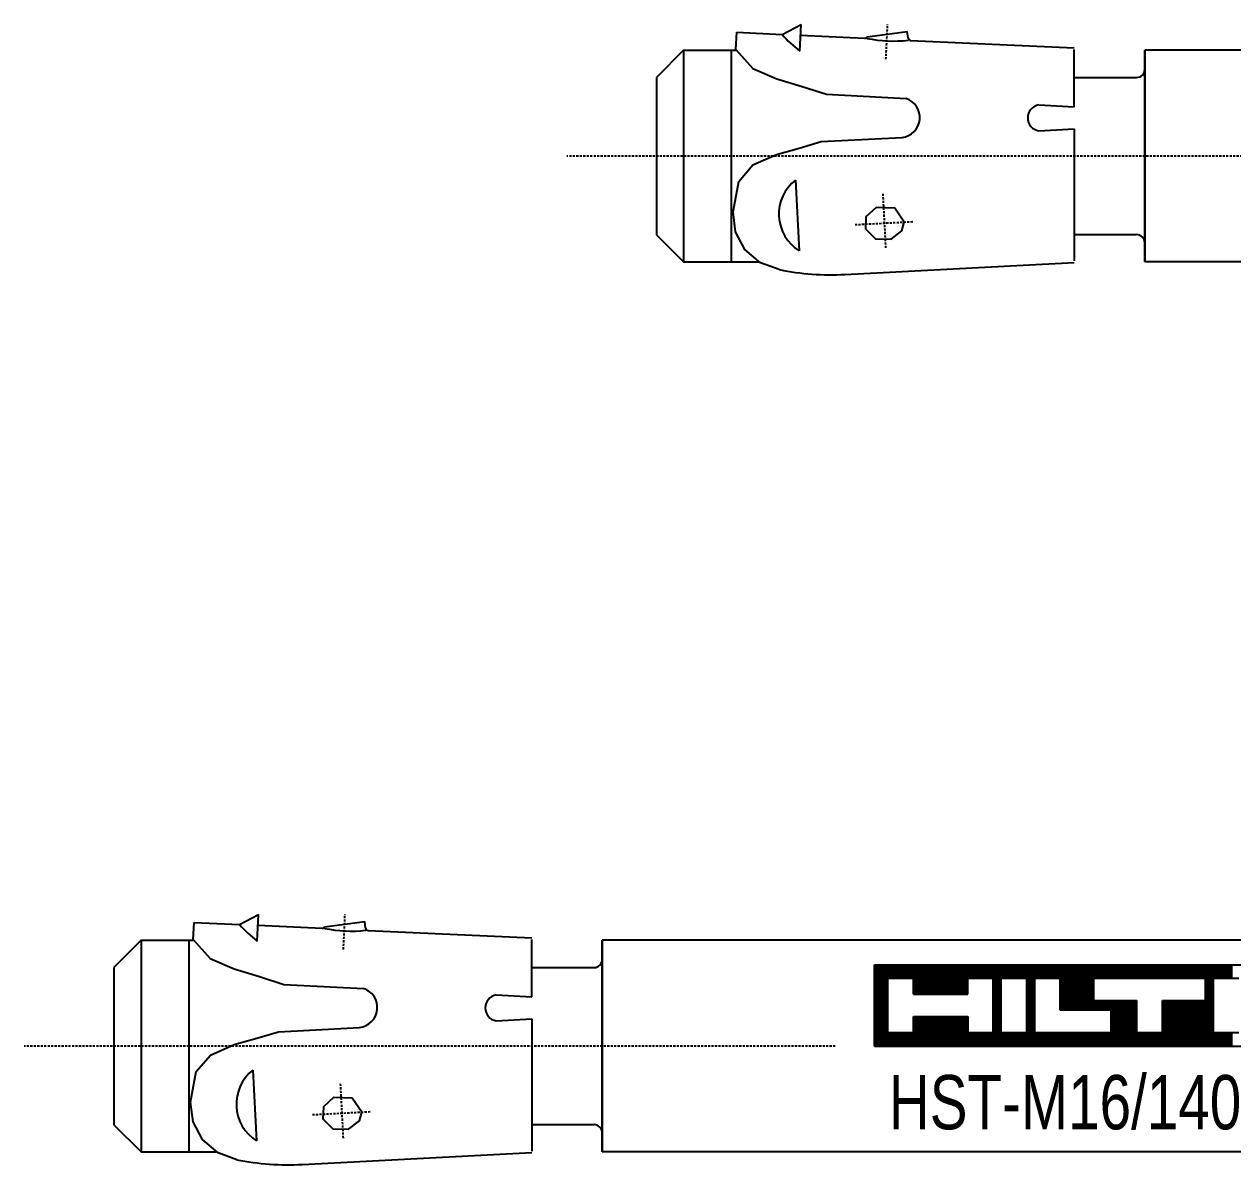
# Model space of a CAD drawing. Header units: millimetres. Extents: x 296 to 4896, y 152 to 3333.
# Drawn here: x 3483.7 to 3572.8, y 967.3 to 1051.4 of the extents above; entities that cross this region are included whole.
import ezdxf
from ezdxf.enums import TextEntityAlignment as Align

# ---------------------------------------------------------------- set-up
doc = ezdxf.new("R2010")
doc.units = ezdxf.units.MM
doc.linetypes.add('DASHED', pattern=[0.25, 0.15625, -0.09375])
for name, color, linetype in [('1', 1, 'DASHED'), ('10', 1, 'Continuous'), ('2', 3, 'Continuous'), ('3', 4, 'Continuous')]:
    doc.layers.add(name, color=color, linetype=linetype)
doc.styles.get("Standard").update_dxf_attribs({"font": 'arial.ttf'})

# ---------------------------------------------------------------- blocks, each defined once
blk = doc.blocks.new('HST-M16-100')
at = {"layer": '1'}
for p, q in [((-198.08, 7.129), (-197.96, 9.719)), ((-161.819, 0), (-221.621, 0)), ((-198.316, -2.782), (-198.102, -6.876)), ((-200.361, -5.054), (-196.101, -4.831))]:
    blk.add_line(p, q, dxfattribs=at)
at = {"layer": '1', "linetype": 'Continuous'}
blk.add_arc((-197.502, 18.399), 9.922, 258.4927, 276.20763, dxfattribs=at)
at = {"layer": '2'}
for p, q in [((-209.151, 7.853), (-209.085, 9.121)), ((-209.085, 9.121), (-205.739, 8.966)), ((-205.739, 8.966), (-204.345, 9.687)), ((-204.435, 7.742), (-204.345, 9.687)), ((-199.476, 8.795), (-196.512, 9.178)), ((-196.45, 8.699), (-196.512, 9.178)), ((-204.381, 8.903), (-199.661, 8.685)), ((-196.265, 8.528), (-184.196, 7.969)), ((-213, 7.799), (-215, 5.799)), ((-213, 7.799), (-209.116, 7.799)), ((-213, 7.799), (-213, -7.799)), ((-209.465, -7.799), (-209.465, 7.799)), ((-184.196, 3.63), (-184.196, 7.848)), ((-179, -7.8), (-179, 7.8)), ((-179, 7.8), (-179, -7.8)), ((-22, 7.8), (-179, 7.8)), ((-215, 5.799), (-215, -5.799)), ((-184.196, 5.791), (-179.598, 5.791)), ((-202.469, 4.551), (-196.602, 4.244)), ((-186.809, 3.767), (-184.196, 3.63)), ((-186.809, 1.86), (-184.196, 1.997)), ((-184.196, 1.997), (-184.196, -7.733)), ((-202.858, 1.063), (-196.896, 1.376)), ((-204.755, -1.766), (-204.481, -6.985)), ((-215, -5.799), (-213, -7.799)), ((-184.196, -5.791), (-179.598, -5.791)), ((-213, -7.799), (-207.435, -7.799)), ((-201.103, -8.724), (-184.196, -7.838)), ((-22, -7.8), (-179, -7.8))]:
    blk.add_line(p, q, dxfattribs=at)
for points in [[(-209.151, 7.853), (-207.902, 6.465), (-206.134, 5.69), (-204.264, 5.121), (-202.469, 4.551)], [(-209.347, -4.121), (-208.933, -1.868), (-207.895, -0.658), (-206.143, 0.125), (-204.475, 0.584), (-202.858, 1.063)], [(-205.944, -8.373), (-207.326, -7.864), (-208.479, -6.895), (-209.166, -5.59), (-209.347, -4.121)]]:
    blk.add_lwpolyline(points, dxfattribs=at)
blk.add_lwpolyline([(-196.737, -4.864), (-197.438, -3.845), (-198.805, -3.788), (-199.56, -4.473), (-199.593, -5.37), (-198.852, -6.091), (-197.707, -6.132), (-196.905, -5.518)], close=True, dxfattribs=at)
for centre, radius, start, end in [((-199.75, 14.038), 7.848, 220.26306, 233.35074), ((-199.652, 8.881), 0.196, 267.35017, 334.09014), ((-196.256, 8.724), 0.196, 187.35017, 267.35017), ((-179.598, 6.389), 0.598, 270, 0), ((-197.054, 2.841), 1.474, 276.12525, 72.14817), ((-186.665, 2.814), 0.965, 98.59794, 261.40206), ((-202.789, -4.28), 3.191, 128.03305, 237.96695), ((-179.598, -6.389), 0.598, 0, 90), ((-202.123, 10.749), 19.5, 258.70072, 272.99999)]:
    blk.add_arc(centre, radius, start, end, dxfattribs=at)
blk = doc.blocks.new('HST-M16-140')
at = {"layer": '1'}
for p, q in [((-238.08, 7.129), (-237.96, 9.719)), ((-201.819, 0), (-261.621, 0)), ((-238.316, -2.782), (-238.102, -6.876)), ((-240.361, -5.054), (-236.101, -4.831))]:
    blk.add_line(p, q, dxfattribs=at)
at = {"layer": '1', "linetype": 'Continuous'}
blk.add_arc((-237.502, 18.399), 9.922, 258.4927, 276.20763, dxfattribs=at)
at = {"layer": '10'}
for p, q in [((-198.937, 0), (-198.937, 6)), ((-198.937, 6), (-171.055, 6)), ((-198.883, 6), (-198.883, 0)), ((-198.783, 0), (-198.783, 6)), ((-198.683, 6), (-198.683, 0)), ((-198.583, 0), (-198.583, 6)), ((-198.483, 6), (-198.483, 0)), ((-198.383, 0), (-198.383, 6)), ((-198.283, 6), (-198.283, 0)), ((-198.183, 0), (-198.183, 6)), ((-198.083, 6), (-198.083, 0)), ((-197.983, 0), (-197.983, 6)), ((-197.883, 6), (-197.883, 5)), ((-197.783, 5), (-197.783, 6)), ((-197.683, 6), (-197.683, 5)), ((-197.583, 5), (-197.583, 6)), ((-197.483, 6), (-197.483, 5)), ((-197.383, 5), (-197.383, 6)), ((-197.283, 6), (-197.283, 5)), ((-197.183, 5), (-197.183, 6)), ((-197.083, 6), (-197.083, 5)), ((-196.983, 5), (-196.983, 6)), ((-196.883, 6), (-196.883, 5)), ((-196.783, 5), (-196.783, 6)), ((-196.683, 6), (-196.683, 5)), ((-196.583, 5), (-196.583, 6)), ((-196.483, 6), (-196.483, 5)), ((-196.383, 5), (-196.383, 6)), ((-196.283, 6), (-196.283, 5)), ((-196.183, 5), (-196.183, 6)), ((-196.083, 6), (-196.083, 5)), ((-195.983, 3.824), (-195.983, 6)), ((-195.883, 6), (-195.883, 3.824)), ((-195.783, 3.824), (-195.783, 6)), ((-195.683, 6), (-195.683, 3.824)), ((-195.583, 3.824), (-195.583, 6)), ((-195.483, 6), (-195.483, 3.824)), ((-195.383, 3.824), (-195.383, 6)), ((-195.283, 6), (-195.283, 3.824)), ((-195.183, 3.824), (-195.183, 6)), ((-195.083, 6), (-195.083, 3.824)), ((-194.983, 3.824), (-194.983, 6)), ((-194.883, 6), (-194.883, 3.824)), ((-194.783, 3.824), (-194.783, 6)), ((-194.683, 6), (-194.683, 3.824)), ((-194.583, 3.824), (-194.583, 6)), ((-194.483, 6), (-194.483, 3.824)), ((-194.383, 3.824), (-194.383, 6)), ((-194.283, 6), (-194.283, 3.824)), ((-194.183, 3.824), (-194.183, 6)), ((-194.083, 6), (-194.083, 3.824)), ((-193.983, 3.824), (-193.983, 6)), ((-193.883, 6), (-193.883, 3.824)), ((-193.783, 3.824), (-193.783, 6)), ((-193.683, 6), (-193.683, 3.824)), ((-193.583, 3.824), (-193.583, 6)), ((-193.483, 6), (-193.483, 3.824)), ((-193.383, 3.824), (-193.383, 6)), ((-193.283, 6), (-193.283, 3.824)), ((-193.183, 3.824), (-193.183, 6)), ((-193.083, 6), (-193.083, 3.824)), ((-192.983, 3.824), (-192.983, 6)), ((-192.883, 6), (-192.883, 3.824)), ((-192.783, 3.824), (-192.783, 6)), ((-192.683, 6), (-192.683, 3.824)), ((-192.583, 3.824), (-192.583, 6)), ((-192.483, 6), (-192.483, 3.824)), ((-192.383, 3.824), (-192.383, 6)), ((-192.283, 6), (-192.283, 3.824)), ((-192.183, 3.824), (-192.183, 6)), ((-192.083, 6), (-192.083, 3.824)), ((-191.983, 5), (-191.983, 6)), ((-191.883, 6), (-191.883, 5)), ((-191.783, 5), (-191.783, 6)), ((-191.683, 6), (-191.683, 5)), ((-191.583, 5), (-191.583, 6)), ((-191.483, 6), (-191.483, 5)), ((-191.383, 5), (-191.383, 6)), ((-191.283, 6), (-191.283, 5)), ((-191.183, 5), (-191.183, 6)), ((-191.083, 6), (-191.083, 5)), ((-190.983, 5), (-190.983, 6)), ((-190.883, 6), (-190.883, 5)), ((-190.783, 5), (-190.783, 6)), ((-190.683, 6), (-190.683, 5)), ((-190.583, 5), (-190.583, 6)), ((-190.483, 6), (-190.483, 5)), ((-190.383, 5), (-190.383, 6)), ((-190.283, 6), (-190.283, 5)), ((-190.183, 5), (-190.183, 6)), ((-190.083, 6), (-190.083, 0)), ((-189.983, 0), (-189.983, 6)), ((-189.883, 6), (-189.883, 0)), ((-189.783, 0), (-189.783, 6)), ((-189.683, 6), (-189.683, 0)), ((-189.583, 5), (-189.583, 6)), ((-189.483, 6), (-189.483, 5)), ((-189.383, 5), (-189.383, 6)), ((-189.283, 6), (-189.283, 5)), ((-189.183, 5), (-189.183, 6)), ((-189.083, 6), (-189.083, 5)), ((-188.983, 5), (-188.983, 6)), ((-188.883, 6), (-188.883, 5)), ((-188.783, 5), (-188.783, 6)), ((-188.683, 6), (-188.683, 5)), ((-188.583, 5), (-188.583, 6)), ((-188.483, 6), (-188.483, 5)), ((-188.383, 5), (-188.383, 6)), ((-188.283, 6), (-188.283, 5)), ((-188.183, 5), (-188.183, 6)), ((-188.083, 6), (-188.083, 5)), ((-187.983, 5), (-187.983, 6)), ((-187.883, 6), (-187.883, 5)), ((-187.783, 5), (-187.783, 6)), ((-187.683, 6), (-187.683, 0)), ((-187.583, 0), (-187.583, 6)), ((-187.483, 6), (-187.483, 0)), ((-187.383, 0), (-187.383, 6)), ((-187.283, 6), (-187.283, 0)), ((-187.183, 0), (-187.183, 6)), ((-187.083, 6), (-187.083, 5)), ((-186.983, 5), (-186.983, 6)), ((-186.883, 6), (-186.883, 5)), ((-186.783, 5), (-186.783, 6)), ((-186.683, 6), (-186.683, 5)), ((-186.583, 5), (-186.583, 6)), ((-186.483, 6), (-186.483, 5)), ((-186.383, 5), (-186.383, 6)), ((-186.283, 6), (-186.283, 5)), ((-186.183, 5), (-186.183, 6)), ((-186.083, 6), (-186.083, 5)), ((-185.983, 5), (-185.983, 6)), ((-185.883, 6), (-185.883, 5)), ((-185.783, 5), (-185.783, 6)), ((-185.683, 6), (-185.683, 5)), ((-185.583, 5), (-185.583, 6)), ((-185.483, 6), (-185.483, 5)), ((-185.383, 5), (-185.383, 6)), ((-185.283, 6), (-185.283, 5)), ((-185.183, 2.647), (-185.183, 6)), ((-185.083, 6), (-185.083, 2.647)), ((-184.983, 2.647), (-184.983, 6)), ((-184.883, 6), (-184.883, 2.647)), ((-184.783, 2.647), (-184.783, 6)), ((-184.683, 6), (-184.683, 2.647)), ((-184.583, 2.647), (-184.583, 6)), ((-184.483, 6), (-184.483, 2.647)), ((-184.383, 2.647), (-184.383, 6)), ((-184.283, 6), (-184.283, 2.647)), ((-184.183, 2.647), (-184.183, 6)), ((-184.083, 6), (-184.083, 2.647)), ((-183.983, 2.647), (-183.983, 6)), ((-183.883, 6), (-183.883, 2.647)), ((-183.783, 2.647), (-183.783, 6)), ((-183.683, 6), (-183.683, 2.647)), ((-183.583, 2.647), (-183.583, 6)), ((-183.483, 6), (-183.483, 2.647)), ((-183.383, 2.647), (-183.383, 6)), ((-183.283, 6), (-183.283, 2.647)), ((-183.183, 2.647), (-183.183, 6)), ((-183.083, 6), (-183.083, 2.647)), ((-182.983, 2.647), (-182.983, 6)), ((-182.883, 6), (-182.883, 2.647)), ((-182.783, 2.647), (-182.783, 6)), ((-182.683, 6), (-182.683, 5)), ((-182.583, 5), (-182.583, 6)), ((-182.483, 6), (-182.483, 5)), ((-182.383, 5), (-182.383, 6)), ((-182.283, 6), (-182.283, 5)), ((-182.183, 5), (-182.183, 6)), ((-182.083, 6), (-182.083, 5)), ((-181.983, 5), (-181.983, 6)), ((-181.883, 6), (-181.883, 5)), ((-181.783, 5), (-181.783, 6)), ((-181.683, 6), (-181.683, 5)), ((-181.583, 5), (-181.583, 6)), ((-181.483, 6), (-181.483, 5)), ((-181.383, 5), (-181.383, 6)), ((-181.283, 6), (-181.283, 5)), ((-181.183, 5), (-181.183, 6)), ((-181.083, 6), (-181.083, 5)), ((-180.983, 5), (-180.983, 6)), ((-180.883, 6), (-180.883, 5)), ((-180.783, 5), (-180.783, 6)), ((-180.683, 6), (-180.683, 5)), ((-180.583, 5), (-180.583, 6)), ((-180.483, 6), (-180.483, 5)), ((-180.383, 5), (-180.383, 6)), ((-180.283, 6), (-180.283, 5)), ((-180.183, 5), (-180.183, 6)), ((-180.083, 6), (-180.083, 5)), ((-179.983, 5), (-179.983, 6)), ((-179.883, 6), (-179.883, 5)), ((-179.783, 5), (-179.783, 6)), ((-179.683, 6), (-179.683, 5)), ((-179.583, 5), (-179.583, 6)), ((-179.483, 6), (-179.483, 5)), ((-179.383, 5), (-179.383, 6)), ((-179.283, 6), (-179.283, 5)), ((-179.183, 5), (-179.183, 6)), ((-179.083, 6), (-179.083, 5)), ((-178.983, 5), (-178.983, 6)), ((-178.883, 6), (-178.883, 5)), ((-178.783, 5), (-178.783, 6)), ((-178.683, 6), (-178.683, 5)), ((-178.583, 5), (-178.583, 6)), ((-178.483, 6), (-178.483, 5)), ((-178.383, 5), (-178.383, 6)), ((-178.283, 6), (-178.283, 5)), ((-178.183, 5), (-178.183, 6)), ((-178.083, 6), (-178.083, 5)), ((-177.983, 5), (-177.983, 6)), ((-177.883, 6), (-177.883, 5)), ((-177.783, 5), (-177.783, 6)), ((-177.683, 6), (-177.683, 5)), ((-177.583, 5), (-177.583, 6)), ((-177.483, 6), (-177.483, 5)), ((-177.383, 5), (-177.383, 6)), ((-177.283, 6), (-177.283, 5)), ((-177.183, 5), (-177.183, 6)), ((-177.083, 6), (-177.083, 5)), ((-176.983, 5), (-176.983, 6)), ((-176.883, 6), (-176.883, 5)), ((-176.783, 5), (-176.783, 6)), ((-176.683, 6), (-176.683, 5)), ((-176.583, 5), (-176.583, 6)), ((-176.483, 6), (-176.483, 5)), ((-176.383, 5), (-176.383, 6)), ((-176.283, 6), (-176.283, 5)), ((-176.183, 5), (-176.183, 6)), ((-176.083, 6), (-176.083, 5)), ((-175.983, 5), (-175.983, 6)), ((-175.883, 6), (-175.883, 5)), ((-175.783, 5), (-175.783, 6)), ((-175.683, 6), (-175.683, 5)), ((-175.583, 5), (-175.583, 6)), ((-175.483, 6), (-175.483, 5)), ((-175.383, 5), (-175.383, 6)), ((-175.283, 6), (-175.283, 5)), ((-175.183, 5), (-175.183, 6)), ((-175.083, 6), (-175.083, 5)), ((-174.983, 5), (-174.983, 6)), ((-174.883, 6), (-174.883, 5)), ((-174.783, 5), (-174.783, 6)), ((-174.683, 6), (-174.683, 5)), ((-174.583, 5), (-174.583, 6)), ((-174.483, 6), (-174.483, 0)), ((-174.383, 0), (-174.383, 6)), ((-174.283, 6), (-174.283, 0)), ((-174.183, 0), (-174.183, 6)), ((-174.083, 6), (-174.083, 0)), ((-173.983, 0), (-173.983, 6)), ((-173.883, 6), (-173.883, 5)), ((-173.783, 5), (-173.783, 6)), ((-173.683, 6), (-173.683, 5)), ((-173.583, 5), (-173.583, 6)), ((-173.483, 6), (-173.483, 5)), ((-173.383, 5), (-173.383, 6)), ((-173.283, 6), (-173.283, 5)), ((-173.183, 5), (-173.183, 6)), ((-173.083, 6), (-173.083, 5)), ((-172.983, 5), (-172.983, 6)), ((-172.883, 6), (-172.883, 5)), ((-172.783, 5), (-172.783, 6)), ((-172.683, 6), (-172.683, 5)), ((-172.583, 5), (-172.583, 6)), ((-197.937, 1), (-197.937, 5)), ((-197.937, 5), (-196.055, 5)), ((-196.055, 3.824), (-196.055, 5)), ((-192.055, 5), (-190.173, 5)), ((-192.055, 3.824), (-192.055, 5)), ((-190.173, 1), (-190.173, 5)), ((-189.585, 5), (-187.702, 5)), ((-189.585, 1), (-189.585, 5)), ((-187.702, 1), (-187.702, 5)), ((-187.114, 5), (-185.232, 5)), ((-187.114, 1), (-187.114, 5)), ((-185.232, 2.647), (-185.232, 5)), ((-182.761, 5), (-174.526, 5)), ((-182.761, 3.353), (-182.761, 5)), ((-174.526, 3.353), (-174.526, 5)), ((-173.937, 5), (-172.055, 5)), ((-173.937, 1), (-173.937, 5)), ((-196.055, 3.824), (-192.055, 3.824)), ((-182.761, 3.353), (-179.584, 3.353)), ((-182.683, 3.353), (-182.683, 2.647)), ((-182.583, 2.647), (-182.583, 3.353)), ((-182.483, 3.353), (-182.483, 2.647)), ((-182.383, 2.647), (-182.383, 3.353)), ((-182.283, 3.353), (-182.283, 2.647)), ((-182.183, 2.647), (-182.183, 3.353)), ((-182.083, 3.353), (-182.083, 2.647)), ((-181.983, 2.647), (-181.983, 3.353)), ((-181.883, 3.353), (-181.883, 2.647)), ((-181.783, 2.647), (-181.783, 3.353)), ((-181.683, 3.353), (-181.683, 2.647)), ((-181.583, 2.647), (-181.583, 3.353)), ((-181.483, 3.353), (-181.483, 2.647)), ((-181.383, 0), (-181.383, 3.353)), ((-181.283, 3.353), (-181.283, 0)), ((-181.183, 0), (-181.183, 3.353)), ((-181.083, 3.353), (-181.083, 0)), ((-180.983, 0), (-180.983, 3.353)), ((-180.883, 3.353), (-180.883, 0)), ((-180.783, 0), (-180.783, 3.353)), ((-180.683, 3.353), (-180.683, 0)), ((-180.583, 0), (-180.583, 3.353)), ((-180.483, 3.353), (-180.483, 0)), ((-180.383, 0), (-180.383, 3.353)), ((-180.283, 3.353), (-180.283, 0)), ((-180.183, 0), (-180.183, 3.353)), ((-180.083, 3.353), (-180.083, 0)), ((-179.983, 0), (-179.983, 3.353)), ((-179.883, 3.353), (-179.883, 0)), ((-179.783, 0), (-179.783, 3.353)), ((-179.683, 3.353), (-179.683, 0)), ((-179.584, 1), (-179.584, 3.353)), ((-177.702, 1), (-177.702, 3.353)), ((-177.702, 3.353), (-174.526, 3.353)), ((-177.683, 3.353), (-177.683, 0)), ((-177.583, 0), (-177.583, 3.353)), ((-177.483, 3.353), (-177.483, 0)), ((-177.383, 0), (-177.383, 3.353)), ((-177.283, 3.353), (-177.283, 0)), ((-177.183, 0), (-177.183, 3.353)), ((-177.083, 3.353), (-177.083, 0)), ((-176.983, 0), (-176.983, 3.353)), ((-176.883, 3.353), (-176.883, 0)), ((-176.783, 0), (-176.783, 3.353)), ((-176.683, 3.353), (-176.683, 0)), ((-176.583, 0), (-176.583, 3.353)), ((-176.483, 3.353), (-176.483, 0)), ((-176.383, 0), (-176.383, 3.353)), ((-176.283, 3.353), (-176.283, 0)), ((-176.183, 0), (-176.183, 3.353)), ((-176.083, 3.353), (-176.083, 0)), ((-175.983, 0), (-175.983, 3.353)), ((-175.883, 3.353), (-175.883, 0)), ((-175.783, 0), (-175.783, 3.353)), ((-175.683, 3.353), (-175.683, 0)), ((-175.583, 0), (-175.583, 3.353)), ((-175.483, 3.353), (-175.483, 0)), ((-175.383, 0), (-175.383, 3.353)), ((-175.283, 3.353), (-175.283, 0)), ((-175.183, 0), (-175.183, 3.353)), ((-175.083, 3.353), (-175.083, 0)), ((-174.983, 0), (-174.983, 3.353)), ((-174.883, 3.353), (-174.883, 0)), ((-174.783, 0), (-174.783, 3.353)), ((-174.683, 3.353), (-174.683, 0)), ((-174.583, 0), (-174.583, 3.353)), ((-196.055, 1), (-196.055, 2.176)), ((-196.055, 2.176), (-192.055, 2.176)), ((-195.983, 0), (-195.983, 2.176)), ((-195.883, 2.176), (-195.883, 0)), ((-195.783, 0), (-195.783, 2.176)), ((-195.683, 2.176), (-195.683, 0)), ((-195.583, 0), (-195.583, 2.176)), ((-195.483, 2.176), (-195.483, 0)), ((-195.383, 0), (-195.383, 2.176)), ((-195.283, 2.176), (-195.283, 0)), ((-195.183, 0), (-195.183, 2.176)), ((-195.083, 2.176), (-195.083, 0)), ((-194.983, 0), (-194.983, 2.176)), ((-194.883, 2.176), (-194.883, 0)), ((-194.783, 0), (-194.783, 2.176)), ((-194.683, 2.176), (-194.683, 0)), ((-194.583, 0), (-194.583, 2.176)), ((-194.483, 2.176), (-194.483, 0)), ((-194.383, 0), (-194.383, 2.176)), ((-194.283, 2.176), (-194.283, 0)), ((-194.183, 0), (-194.183, 2.176)), ((-194.083, 2.176), (-194.083, 0)), ((-193.983, 0), (-193.983, 2.176)), ((-193.883, 2.176), (-193.883, 0)), ((-193.783, 0), (-193.783, 2.176)), ((-193.683, 2.176), (-193.683, 0)), ((-193.583, 0), (-193.583, 2.176)), ((-193.483, 2.176), (-193.483, 0)), ((-193.383, 0), (-193.383, 2.176)), ((-193.283, 2.176), (-193.283, 0)), ((-193.183, 0), (-193.183, 2.176)), ((-193.083, 2.176), (-193.083, 0)), ((-192.983, 0), (-192.983, 2.176)), ((-192.883, 2.176), (-192.883, 0)), ((-192.783, 0), (-192.783, 2.176)), ((-192.683, 2.176), (-192.683, 0)), ((-192.583, 0), (-192.583, 2.176)), ((-192.483, 2.176), (-192.483, 0)), ((-192.383, 0), (-192.383, 2.176)), ((-192.283, 2.176), (-192.283, 0)), ((-192.183, 0), (-192.183, 2.176)), ((-192.083, 2.176), (-192.083, 0)), ((-192.055, 2.176), (-192.055, 1)), ((-181.467, 2.647), (-185.232, 2.647)), ((-181.467, 1), (-181.467, 2.647)), ((-197.937, 1), (-196.055, 1)), ((-197.883, 1), (-197.883, 0)), ((-197.783, 0), (-197.783, 1)), ((-197.683, 1), (-197.683, 0)), ((-197.583, 0), (-197.583, 1)), ((-197.483, 1), (-197.483, 0)), ((-197.383, 0), (-197.383, 1)), ((-197.283, 1), (-197.283, 0)), ((-197.183, 0), (-197.183, 1)), ((-197.083, 1), (-197.083, 0)), ((-196.983, 0), (-196.983, 1)), ((-196.883, 1), (-196.883, 0)), ((-196.783, 0), (-196.783, 1)), ((-196.683, 1), (-196.683, 0)), ((-196.583, 0), (-196.583, 1)), ((-196.483, 1), (-196.483, 0)), ((-196.383, 0), (-196.383, 1)), ((-196.283, 1), (-196.283, 0)), ((-196.183, 0), (-196.183, 1)), ((-196.083, 1), (-196.083, 0)), ((-192.055, 1), (-190.173, 1)), ((-191.983, 0), (-191.983, 1)), ((-191.883, 1), (-191.883, 0)), ((-191.783, 0), (-191.783, 1)), ((-191.683, 1), (-191.683, 0)), ((-191.583, 0), (-191.583, 1)), ((-191.483, 1), (-191.483, 0)), ((-191.383, 0), (-191.383, 1)), ((-191.283, 1), (-191.283, 0)), ((-191.183, 0), (-191.183, 1)), ((-191.083, 1), (-191.083, 0)), ((-190.983, 0), (-190.983, 1)), ((-190.883, 1), (-190.883, 0)), ((-190.783, 0), (-190.783, 1)), ((-190.683, 1), (-190.683, 0)), ((-190.583, 0), (-190.583, 1)), ((-190.483, 1), (-190.483, 0)), ((-190.383, 0), (-190.383, 1)), ((-190.283, 1), (-190.283, 0)), ((-190.183, 0), (-190.183, 1)), ((-189.585, 1), (-187.702, 1)), ((-189.583, 0), (-189.583, 1)), ((-189.483, 1), (-189.483, 0)), ((-189.383, 0), (-189.383, 1)), ((-189.283, 1), (-189.283, 0)), ((-189.183, 0), (-189.183, 1)), ((-189.083, 1), (-189.083, 0)), ((-188.983, 0), (-188.983, 1)), ((-188.883, 1), (-188.883, 0)), ((-188.783, 0), (-188.783, 1)), ((-188.683, 1), (-188.683, 0)), ((-188.583, 0), (-188.583, 1)), ((-188.483, 1), (-188.483, 0)), ((-188.383, 0), (-188.383, 1)), ((-188.283, 1), (-188.283, 0)), ((-188.183, 0), (-188.183, 1)), ((-188.083, 1), (-188.083, 0)), ((-187.983, 0), (-187.983, 1)), ((-187.883, 1), (-187.883, 0)), ((-187.783, 0), (-187.783, 1)), ((-187.114, 1), (-181.467, 1)), ((-187.083, 1), (-187.083, 0)), ((-186.983, 0), (-186.983, 1)), ((-186.883, 1), (-186.883, 0)), ((-186.783, 0), (-186.783, 1)), ((-186.683, 1), (-186.683, 0)), ((-186.583, 0), (-186.583, 1)), ((-186.483, 1), (-186.483, 0)), ((-186.383, 0), (-186.383, 1)), ((-186.283, 1), (-186.283, 0)), ((-186.183, 0), (-186.183, 1)), ((-186.083, 1), (-186.083, 0)), ((-185.983, 0), (-185.983, 1)), ((-185.883, 1), (-185.883, 0)), ((-185.783, 0), (-185.783, 1)), ((-185.683, 1), (-185.683, 0)), ((-185.583, 0), (-185.583, 1)), ((-185.483, 1), (-185.483, 0)), ((-185.383, 0), (-185.383, 1)), ((-185.283, 1), (-185.283, 0)), ((-185.183, 0), (-185.183, 1)), ((-185.083, 1), (-185.083, 0)), ((-184.983, 0), (-184.983, 1)), ((-184.883, 1), (-184.883, 0)), ((-184.783, 0), (-184.783, 1)), ((-184.683, 1), (-184.683, 0)), ((-184.583, 0), (-184.583, 1)), ((-184.483, 1), (-184.483, 0)), ((-184.383, 0), (-184.383, 1)), ((-184.283, 1), (-184.283, 0)), ((-184.183, 0), (-184.183, 1)), ((-184.083, 1), (-184.083, 0)), ((-183.983, 0), (-183.983, 1)), ((-183.883, 1), (-183.883, 0)), ((-183.783, 0), (-183.783, 1)), ((-183.683, 1), (-183.683, 0)), ((-183.583, 0), (-183.583, 1)), ((-183.483, 1), (-183.483, 0)), ((-183.383, 0), (-183.383, 1)), ((-183.283, 1), (-183.283, 0)), ((-183.183, 0), (-183.183, 1)), ((-183.083, 1), (-183.083, 0)), ((-182.983, 0), (-182.983, 1)), ((-182.883, 1), (-182.883, 0)), ((-182.783, 0), (-182.783, 1)), ((-182.683, 1), (-182.683, 0)), ((-182.583, 0), (-182.583, 1)), ((-182.483, 1), (-182.483, 0)), ((-182.383, 0), (-182.383, 1)), ((-182.283, 1), (-182.283, 0)), ((-182.183, 0), (-182.183, 1)), ((-182.083, 1), (-182.083, 0)), ((-181.983, 0), (-181.983, 1)), ((-181.883, 1), (-181.883, 0)), ((-181.783, 0), (-181.783, 1)), ((-181.683, 1), (-181.683, 0)), ((-181.583, 0), (-181.583, 1)), ((-181.483, 1), (-181.483, 0)), ((-179.584, 1), (-177.702, 1)), ((-179.583, 0), (-179.583, 1)), ((-179.483, 1), (-179.483, 0)), ((-179.383, 0), (-179.383, 1)), ((-179.283, 1), (-179.283, 0)), ((-179.183, 0), (-179.183, 1)), ((-179.083, 1), (-179.083, 0)), ((-178.983, 0), (-178.983, 1)), ((-178.883, 1), (-178.883, 0)), ((-178.783, 0), (-178.783, 1)), ((-178.683, 1), (-178.683, 0)), ((-178.583, 0), (-178.583, 1)), ((-178.483, 1), (-178.483, 0)), ((-178.383, 0), (-178.383, 1)), ((-178.283, 1), (-178.283, 0)), ((-178.183, 0), (-178.183, 1)), ((-178.083, 1), (-178.083, 0)), ((-177.983, 0), (-177.983, 1)), ((-177.883, 1), (-177.883, 0)), ((-177.783, 0), (-177.783, 1)), ((-173.937, 1), (-172.055, 1)), ((-173.883, 1), (-173.883, 0)), ((-173.783, 0), (-173.783, 1)), ((-173.683, 1), (-173.683, 0)), ((-173.583, 0), (-173.583, 1)), ((-173.483, 1), (-173.483, 0)), ((-173.383, 0), (-173.383, 1)), ((-173.283, 1), (-173.283, 0)), ((-173.183, 0), (-173.183, 1)), ((-173.083, 1), (-173.083, 0)), ((-172.983, 0), (-172.983, 1)), ((-172.883, 1), (-172.883, 0)), ((-172.783, 0), (-172.783, 1)), ((-172.683, 1), (-172.683, 0)), ((-172.583, 0), (-172.583, 1)), ((-198.937, 0), (-171.055, 0))]:
    blk.add_line(p, q, dxfattribs=at)
at = {"layer": '2'}
for p, q in [((-249.151, 7.853), (-249.085, 9.121)), ((-249.085, 9.121), (-245.739, 8.966)), ((-245.739, 8.966), (-244.345, 9.687)), ((-244.435, 7.742), (-244.345, 9.687)), ((-239.476, 8.795), (-236.512, 9.178)), ((-236.45, 8.699), (-236.512, 9.178)), ((-244.381, 8.903), (-239.661, 8.685)), ((-236.265, 8.528), (-224.196, 7.969)), ((-253, 7.799), (-255, 5.799)), ((-253, 7.799), (-249.116, 7.799)), ((-253, 7.799), (-253, -7.799)), ((-249.465, -7.799), (-249.465, 7.799)), ((-224.196, 3.63), (-224.196, 7.848)), ((-219, -7.8), (-219, 7.8)), ((-219, 7.8), (-219, -7.8)), ((-22, 7.8), (-219, 7.8)), ((-255, 5.799), (-255, -5.799)), ((-224.196, 5.791), (-219.598, 5.791)), ((-242.469, 4.551), (-236.602, 4.244)), ((-226.809, 3.767), (-224.196, 3.63)), ((-226.809, 1.86), (-224.196, 1.997)), ((-224.196, 1.997), (-224.196, -7.733)), ((-242.858, 1.063), (-236.896, 1.376)), ((-244.755, -1.766), (-244.481, -6.985)), ((-255, -5.799), (-253, -7.799)), ((-224.196, -5.791), (-219.598, -5.791)), ((-253, -7.799), (-247.435, -7.799)), ((-241.103, -8.724), (-224.196, -7.838)), ((-22, -7.8), (-219, -7.8))]:
    blk.add_line(p, q, dxfattribs=at)
for points in [[(-249.151, 7.853), (-247.902, 6.465), (-246.134, 5.69), (-244.264, 5.121), (-242.469, 4.551)], [(-249.347, -4.121), (-248.933, -1.868), (-247.895, -0.658), (-246.143, 0.125), (-244.475, 0.584), (-242.858, 1.063)], [(-245.944, -8.373), (-247.326, -7.864), (-248.479, -6.895), (-249.166, -5.59), (-249.347, -4.121)]]:
    blk.add_lwpolyline(points, dxfattribs=at)
blk.add_lwpolyline([(-236.737, -4.864), (-237.438, -3.845), (-238.805, -3.788), (-239.56, -4.473), (-239.593, -5.37), (-238.852, -6.091), (-237.707, -6.132), (-236.905, -5.518)], close=True, dxfattribs=at)
for centre, radius, start, end in [((-239.75, 14.038), 7.848, 220.26306, 233.35074), ((-239.652, 8.881), 0.196, 267.35017, 334.09014), ((-236.256, 8.724), 0.196, 187.35017, 267.35017), ((-219.598, 6.389), 0.598, 270, 0), ((-237.054, 2.841), 1.474, 276.12525, 72.14817), ((-226.665, 2.814), 0.965, 98.59794, 261.40206), ((-242.789, -4.28), 3.191, 128.03305, 237.96695), ((-219.598, -6.389), 0.598, 0, 90), ((-242.123, 10.749), 19.5, 258.70072, 272.99999)]:
    blk.add_arc(centre, radius, start, end, dxfattribs=at)
at = {"layer": '3', "width": 0.747083}
blk.add_text('HST-M16/140', height=4, dxfattribs=at).set_placement((-184.875, -6.134), align=Align.CENTER)

msp = doc.modelspace()

# ---------------------------------------------------------------- block references
at = {"color": 3}
for name, p in [('HST-M16-100', (3745.298, 1041.638)), ('HST-M16-140', (3745.298, 976.038))]:
    msp.add_blockref(name, p, dxfattribs=at)

doc.saveas('drawing.dxf')
